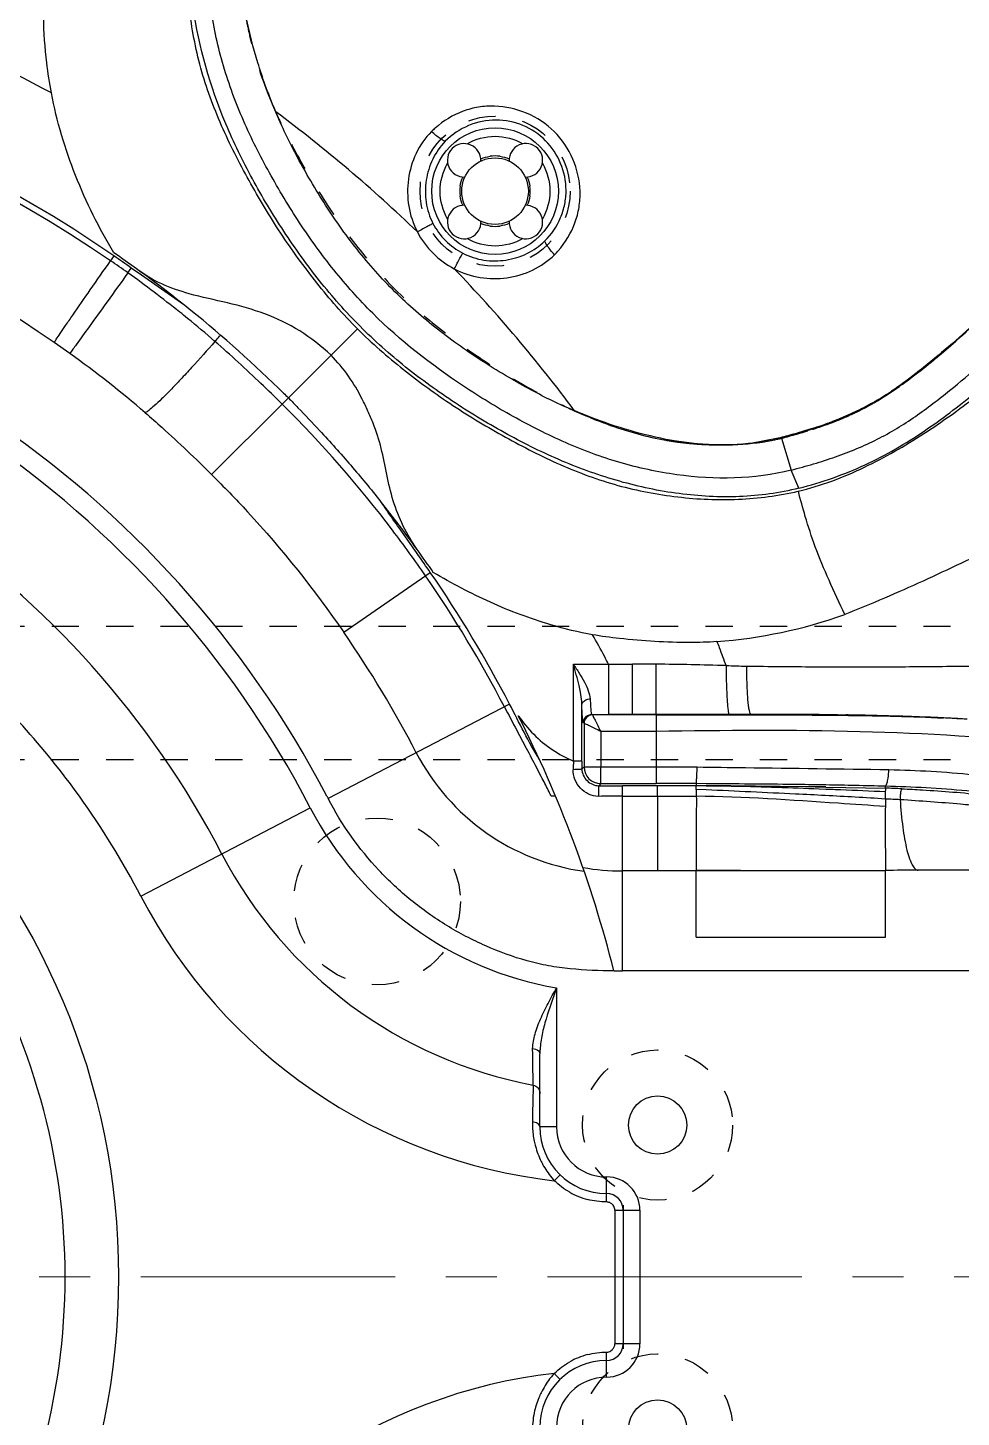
# Model space of a CAD drawing. Header units: millimetres. Extents: x 1540 to 3369, y -3458 to 1222.
# Drawn here: x 2321.8 to 2377.7, y -434.2 to -350.9 of the extents above; entities that cross this region are included whole.
import ezdxf

# ---------------------------------------------------------------- set-up
doc = ezdxf.new("R2010")
doc.units = ezdxf.units.MM
doc.header["$LTSCALE"] = 16.335
doc.linetypes.add('CENTER', pattern=[0.6, 0.375, -0.075, 0.075, -0.075])
doc.linetypes.add('HIDDEN', pattern=[0.2, 0.1, -0.1])
doc.layers.add('21', color=7, linetype='CONTINUOUS')
doc.layers.add('center', color=1, linetype='CENTER', lineweight=9)

msp = doc.modelspace()

# ---------------------------------------------------------------- linework, layer by layer
at = {"layer": '21', "color": 7, "linetype": 'Continuous'}
for p, q in [((2336.639, -355.909), (2336.517, -355.613)), ((2350.63, -358.847), (2350.63, -358.847)), ((2347.974, -359.818), (2347.974, -359.818)), ((2351.601, -361.506), (2351.601, -361.506)), ((2348.942, -362.473), (2348.942, -362.473)), ((2326.935, -364.543), (2326.736, -364.832)), ((2327.769, -365.559), (2327.977, -365.269)), ((2339.952, -370.496), (2341.535, -368.913)), ((2337.027, -373.422), (2339.952, -370.496)), ((2374.078, -372.319), (2374.206, -372.226)), ((2374.206, -372.226), (2374.329, -372.134)), ((2374.329, -372.134), (2374.443, -372.049)), ((2374.443, -372.049), (2374.613, -371.921)), ((2374.613, -371.921), (2374.931, -371.676)), ((2373.948, -372.413), (2374.078, -372.319)), ((2337.027, -373.422), (2332.793, -377.651)), ((2355.219, -374.099), (2354.559, -373.83)), ((2369.095, -374.816), (2369.238, -374.767)), ((2369.238, -374.767), (2369.446, -374.694)), ((2369.446, -374.694), (2369.581, -374.646)), ((2369.581, -374.646), (2369.712, -374.598)), ((2369.712, -374.598), (2369.84, -374.551)), ((2369.84, -374.551), (2369.965, -374.503)), ((2369.965, -374.503), (2370.089, -374.455)), ((2370.089, -374.455), (2370.209, -374.408)), ((2370.209, -374.408), (2370.325, -374.361)), ((2370.325, -374.361), (2370.437, -374.315)), ((2370.437, -374.315), (2370.543, -374.271)), ((2370.543, -374.271), (2370.688, -374.21)), ((2370.688, -374.21), (2370.824, -374.152)), ((2366.772, -375.469), (2365.131, -375.778)), ((2366.772, -375.469), (2366.903, -375.439)), ((2366.785, -375.466), (2367.255, -375.354)), ((2366.97, -375.469), (2367.542, -377.381)), ((2367.605, -375.264), (2367.792, -375.214)), ((2367.792, -375.214), (2367.972, -375.163)), ((2368.148, -375.113), (2368.318, -375.063)), ((2368.318, -375.063), (2368.482, -375.013)), ((2368.482, -375.013), (2368.642, -374.963)), ((2368.642, -374.963), (2368.798, -374.914)), ((2368.798, -374.914), (2368.948, -374.864)), ((2368.948, -374.864), (2369.095, -374.816)), ((2368.007, -378.468), (2367.543, -377.381)), ((2340.712, -387.095), (2345.905, -383.513)), ((2354.489, -394.825), (2354.489, -389.012)), ((2354.489, -389.012), (2356.594, -389.012)), ((2356.594, -389.012), (2356.594, -392.03)), ((2350.661, -391.412), (2339.782, -397.075)), ((2354.992, -394.825), (2354.992, -391.44)), ((2355.581, -392.03), (2356.594, -392.03)), ((2359.452, -392.054), (2355.629, -392.054)), ((2358.031, -392.03), (2356.594, -392.03)), ((2359.452, -392.03), (2358.031, -392.03)), ((2359.452, -392.03), (2359.452, -396.174)), ((2351.451, -393.654), (2351.089, -392.974)), ((2355.126, -392.557), (2355.079, -392.533)), ((2355.126, -392.557), (2355.126, -395.169)), ((2356.126, -393.053), (2356.126, -395.169)), ((2359.452, -393.053), (2356.126, -393.053)), ((2354.992, -394.825), (2354.489, -394.825)), ((2354.993, -395.302), (2355.126, -395.169)), ((2355.126, -395.169), (2361.905, -395.176)), ((2356.132, -396.174), (2356.004, -396.301)), ((2356.132, -396.174), (2359.452, -396.174)), ((2357.423, -407.405), (2357.423, -396.302)), ((2359.521, -396.302), (2357.423, -396.302)), ((2359.521, -396.931), (2359.521, -396.302)), ((2361.858, -396.302), (2359.521, -396.302)), ((2361.858, -396.175), (2361.858, -396.287)), ((2362.459, -396.18), (2361.858, -396.175)), ((2361.858, -396.287), (2362.457, -396.295)), ((2361.858, -396.52), (2361.858, -396.302)), ((2368.367, -396.358), (2362.457, -396.295)), ((2369.618, -396.374), (2368.367, -396.358)), ((2369.621, -396.256), (2369.447, -396.253)), ((2369.618, -396.395), (2373.192, -396.444)), ((2373.192, -396.444), (2373.194, -396.332)), ((2357.423, -396.931), (2359.521, -396.931)), ((2361.858, -396.52), (2361.858, -396.79)), ((2362.445, -396.549), (2361.858, -396.52)), ((2361.858, -396.79), (2361.858, -396.93)), ((2369.229, -396.483), (2369.614, -396.498)), ((2328.545, -402.925), (2338.711, -397.633)), ((2361.858, -401.412), (2357.423, -401.412)), ((2361.858, -405.371), (2361.858, -401.412)), ((2373.192, -405.371), (2373.192, -401.375)), ((2378.652, -401.37), (2375.152, -401.37)), ((2361.858, -405.371), (2373.192, -405.371)), ((2379.06, -407.405), (2357.423, -407.405)), ((2353.478, -408.422), (2353.478, -416.751)), ((2352.047, -412.399), (2352.043, -412.051)), ((2352.056, -413.146), (2352.047, -412.399)), ((2352.478, -416.751), (2352.478, -412.364)), ((2352.066, -413.899), (2352.056, -413.146)), ((2352.07, -414.244), (2352.066, -413.899)), ((2353.478, -416.751), (2352.478, -416.751)), ((2353.688, -419.617), (2353.339, -419.976)), ((2356.478, -421.251), (2356.478, -419.751)), ((2356.978, -421.751), (2356.978, -429.75)), ((2356.978, -421.751), (2358.478, -421.751)), ((2357.478, -421.445), (2357.478, -430.058)), ((2358.478, -421.751), (2358.478, -429.75)), ((2356.478, -431.75), (2356.478, -430.25)), ((2358.478, -429.75), (2356.978, -429.75)), ((2353.688, -431.884), (2353.339, -431.525))]:
    msp.add_line(p, q, dxfattribs=at)
at = {"layer": '21', "color": 8, "linetype": 'HIDDEN'}
for p, q in [((2377.117, -369.915), (2377.411, -369.656)), ((2377.411, -369.656), (2377.706, -369.393)), ((2377.706, -369.393), (2378.001, -369.125)), ((2376.533, -370.416), (2376.823, -370.17)), ((2376.823, -370.17), (2377.117, -369.915)), ((2374.2, -372.249), (2374.078, -372.319)), ((2374.243, -372.188), (2374.121, -372.277)), ((2374.42, -372.059), (2374.243, -372.188)), ((2374.587, -371.935), (2374.42, -372.059)), ((2374.74, -371.821), (2374.587, -371.935)), ((2374.881, -371.714), (2374.74, -371.821)), ((2374.951, -371.661), (2374.931, -371.676)), ((2372.751, -373.192), (2373.104, -372.992)), ((2372.754, -373.203), (2372.946, -373.089)), ((2372.873, -373.117), (2373.023, -373.033)), ((2372.938, -373.077), (2373.1, -372.985)), ((2373.006, -373.034), (2373.258, -372.894)), ((2373.094, -372.978), (2373.251, -372.888)), ((2373.179, -372.924), (2373.41, -372.796)), ((2373.261, -372.87), (2373.397, -372.793)), ((2373.34, -372.818), (2373.569, -372.69)), ((2373.539, -372.697), (2373.417, -372.767)), ((2373.73, -372.58), (2373.493, -372.715)), ((2373.678, -372.602), (2373.568, -372.665)), ((2373.888, -372.471), (2373.642, -372.614)), ((2373.747, -372.555), (2374.043, -372.361)), ((2354.19, -373.667), (2354.317, -373.724)), ((2372.113, -373.556), (2371.944, -373.646)), ((2372.081, -373.575), (2372.024, -373.605)), ((2372.246, -373.486), (2372.751, -373.192)), ((2372.347, -373.429), (2372.285, -373.464)), ((2372.382, -373.412), (2372.319, -373.446)), ((2372.418, -373.389), (2372.347, -373.429)), ((2372.509, -373.342), (2372.366, -373.418)), ((2372.517, -373.331), (2372.828, -373.159)), ((2372.538, -373.322), (2372.645, -373.264)), ((2372.751, -373.192), (2372.635, -373.262)), ((2355.219, -374.099), (2354.995, -374.009)), ((2355.11, -374.072), (2355.447, -374.213)), ((2355.447, -374.213), (2355.574, -374.266)), ((2368.884, -374.878), (2369.552, -374.664)), ((2369.277, -374.751), (2369.048, -374.822)), ((2369.21, -374.774), (2369.208, -374.774)), ((2369.224, -374.769), (2369.291, -374.747)), ((2369.285, -374.741), (2369.238, -374.767)), ((2369.341, -374.731), (2369.277, -374.751)), ((2369.291, -374.747), (2369.341, -374.731)), ((2369.575, -374.647), (2369.446, -374.694)), ((2369.552, -374.664), (2369.969, -374.523)), ((2369.7, -374.594), (2369.565, -374.643)), ((2369.874, -374.539), (2369.712, -374.598)), ((2370.377, -374.372), (2369.831, -374.546)), ((2370.085, -374.46), (2369.896, -374.522)), ((2370.189, -374.42), (2370.021, -374.475)), ((2370.295, -374.379), (2370.142, -374.429)), ((2370.401, -374.337), (2370.2, -374.406)), ((2370.51, -374.293), (2370.314, -374.361)), ((2370.377, -374.372), (2370.813, -374.193)), ((2370.621, -374.248), (2370.424, -374.318)), ((2370.736, -374.2), (2370.527, -374.276)), ((2370.855, -374.15), (2370.688, -374.21)), ((2371.301, -373.954), (2370.813, -374.193)), ((2370.831, -374.149), (2370.827, -374.151)), ((2367.69, -375.224), (2367.578, -375.256)), ((2368.603, -374.956), (2367.906, -375.162)), ((2368.114, -375.118), (2368.318, -375.063)), ((2368.482, -375.013), (2368.337, -375.05)), ((2369.048, -374.822), (2368.603, -374.956)), ((2368.798, -374.914), (2368.671, -374.946)), ((2368.798, -374.914), (2368.884, -374.878)), ((2368.873, -374.889), (2368.832, -374.893)), ((2369.022, -374.84), (2368.987, -374.842)), ((2362.53, -375.854), (2363.028, -375.869)), ((2363.028, -375.869), (2364.036, -375.86)), ((2364.594, -375.829), (2364.036, -375.86)), ((2365.131, -375.778), (2364.923, -375.801)), ((2365.225, -375.773), (2365.471, -375.744)), ((2084.711, -386.737), (2410.711, -386.737)), ((2355.581, -392.03), (2355.629, -392.054)), ((2084.711, -394.737), (2410.711, -394.737))]:
    msp.add_line(p, q, dxfattribs=at)
for points in [[(2336.208, -354.912), (2336.303, -355.145), (2336.464, -355.531), (2336.625, -355.901), (2336.779, -356.244), (2336.938, -356.589)], [(2336.938, -356.589), (2336.906, -356.52), (2336.83, -356.35), (2336.714, -356.084), (2336.566, -355.732)], [(2374.2, -372.249), (2374.358, -372.134), (2374.509, -372.022), (2374.653, -371.914), (2374.806, -371.799), (2374.965, -371.678), (2375.128, -371.553), (2375.293, -371.425), (2375.458, -371.295), (2375.622, -371.164), (2375.784, -371.035), (2375.942, -370.907), (2376.096, -370.78), (2376.245, -370.657), (2376.533, -370.416)], [(2354.217, -373.679), (2354.538, -373.823), (2354.803, -373.94), (2355.11, -374.072)], [(2354.714, -373.894), (2354.487, -373.798), (2354.325, -373.727)], [(2371.271, -373.987), (2371.751, -373.751), (2372.319, -373.446)], [(2372.036, -373.596), (2371.956, -373.637), (2371.873, -373.679)], [(2372.255, -373.481), (2372.187, -373.517), (2372.113, -373.556)], [(2372.445, -373.377), (2372.197, -373.512), (2372.14, -373.543)], [(2372.623, -373.277), (2372.572, -373.306), (2372.449, -373.372)], [(2371.121, -374.035), (2370.978, -374.097), (2370.855, -374.15)], [(2364.036, -375.86), (2363.662, -375.869), (2363.293, -375.871), (2362.932, -375.864), (2362.581, -375.851), (2362.237, -375.831), (2361.902, -375.805), (2361.577, -375.773), (2361.264, -375.737), (2360.964, -375.697), (2360.677, -375.654), (2360.406, -375.608), (2360.161, -375.564), (2360.028, -375.538)], [(2367.578, -375.256), (2367.344, -375.322), (2367.234, -375.352), (2367.124, -375.381), (2367.013, -375.41), (2366.898, -375.438)], [(2367.792, -375.214), (2367.704, -375.234), (2367.608, -375.26)], [(2368.482, -375.013), (2368.509, -374.997), (2368.642, -374.963)], [(2364.036, -375.86), (2364.341, -375.846), (2364.647, -375.826)], [(2364.594, -375.829), (2364.944, -375.801), (2365.225, -375.773)], [(2352.478, -414.735), (2352.478, -414.746), (2352.477, -414.754), (2352.475, -414.768)]]:
    msp.add_lwpolyline(points, dxfattribs=at)
at = {"layer": '21', "color": 7, "linetype": 'Continuous'}
for points in [[(2367.112, -375.389), (2367.213, -375.364), (2367.314, -375.339), (2367.412, -375.314), (2367.509, -375.289)], [(2367.255, -375.354), (2367.703, -375.235), (2368.148, -375.113)]]:
    msp.add_lwpolyline(points, dxfattribs=at)
at = {"layer": '21', "color": 8, "linetype": 'HIDDEN'}
for centre, radius in [((2349.788, -360.661), 4.5), ((2342.711, -403.237), 5), ((2359.535, -416.641), 4.5), ((2359.535, -434.86), 4.5)]:
    msp.add_circle(centre, radius, dxfattribs=at)
at = {"layer": '21', "color": 7, "linetype": 'Continuous'}
for centre, radius in [((2349.786, -360.662), 3.797), ((2349.786, -360.662), 1.998), ((2284.711, -425.737), 42.5), ((2359.535, -416.641), 1.75), ((2359.535, -434.86), 1.75)]:
    msp.add_circle(centre, radius, dxfattribs=at)
for centre, radius, start, end in [((2284.698, -425.75), 74.366, 55.39145, 124.6427), ((2284.698, -425.75), 74.003, 55.39135, 124.60828), ((2284.456, -426.065), 87.436, 46.06031, 53.35771), ((2349.989, -361.156), 5.712, 131.49698, 134.61443), ((2284.698, -425.75), 68.058, 54.43114, 85.14552), ((2347.932, -358.813), 1.001, 357.94349, 272.14449), ((2351.636, -358.813), 1.006, 268.06202, 181.95569), ((2349.786, -360.719), 2.167, 82.31789, 97.68211), ((2349.843, -360.662), 2.167, 172.31789, 187.68211), ((2349.73, -360.662), 2.167, 352.31789, 7.68211), ((2347.937, -362.512), 1.006, 87.79121, 2.18477), ((2351.636, -362.512), 1.006, 177.90984, 91.9958), ((2349.799, -360.649), 4.209, 207.51869, 242.52525), ((2349.786, -360.606), 2.167, 262.31789, 277.68211), ((2284.698, -425.75), 62.102, 27.64927, 84.65842), ((2284.654, -425.81), 74.589, 51.39663, 55.47284), ((2227.907, -507.83), 174.177, 54.93321, 55.3508), ((2349.134, -360.373), 5.886, 315.86327, 318.94297), ((2284.698, -425.751), 60.894, 27.5, 84.5674), ((2287.815, -421.306), 68.587, 54.37078, 55.42598), ((2284.543, -425.981), 74.293, 51.41049, 54.41979), ((2285.275, -425.252), 86.281, 36.58311, 43.99473), ((2287.176, -422.674), 70.066, 50.91734, 51.4067), ((2284.698, -425.75), 74.515, 45.63842, 51.39597), ((2291.369, -417.552), 63.447, 49.00462, 50.94117), ((2279.264, -431.385), 81.827, 46.34418, 48.9608), ((2286.459, -423.253), 65.002, 49.34291, 54.41394), ((2284.698, -425.751), 54.914, 27.5, 84.41594), ((2272.932, -438.106), 91.061, 45.2624, 46.38123), ((2364.157, -358.354), 17.115, 299.52561, 303.36503), ((2362.312, -354.887), 21.045, 289.50677, 295.82287), ((2363.063, -356.421), 19.337, 295.79791, 299.52332), ((2362.107, -354.35), 21.619, 289.2101, 289.54331), ((2284.682, -425.762), 74.534, 35.82277, 38.60813), ((2290.198, -421.827), 67.759, 34.42957, 35.85468), ((2284.698, -425.75), 74.015, 27.5, 34.60844), ((2284.698, -425.75), 74.366, 27.50013, 34.60851), ((2360.918, -358.321), 29.417, 274.21646, 289.5361), ((2284.698, -425.75), 68.058, 27.5, 34.60939), ((2358.118, -530.728), 141.718, 89.46374, 90.03285), ((2356.13, -661.193), 272.198, 88.41816, 89.30238), ((2520.23, -302.884), 191.638, 207.56793, 208.0412), ((2284.698, -425.75), 74.515, 14.25533, 26.84393), ((2369.988, -528.344), 136.272, 87.07247, 87.57788), ((2371.028, -508.313), 116.214, 87.11019, 87.49), ((2372.174, -484.167), 92.038, 86.5315, 87.19898), ((2371.596, -497.054), 104.941, 86.64985, 87.11004), ((2370.499, -518.261), 126.176, 86.71501, 87.07008), ((2371.694, -497.53), 105.411, 86.5193, 86.71788), ((2356.986, -388.119), 13.439, 207.5, 262.06749), ((2357.42, -387.916), 7.504, 235.96358, 247.0135), ((2538.571, -394.826), 183.579, 179.99947, 180.14852), ((2356.133, -395.167), 1.007, 180.0837, 269.9163), ((2361.859, -509.344), 113.042, 89.69699, 90.00049), ((2364.391, -724.247), 328.033, 88.46232, 89.08658), ((2284.698, -425.751), 49.433, 27.5, 35.66132), ((2357.418, -536.294), 139.363, 89.99792, 90.58983), ((2355.826, -668.005), 271.463, 86.33208, 87.09376), ((2403.223, -397.347), 30.031, 179.52306, 180.37395), ((2368.395, -507.442), 110.448, 87.05034, 87.51054), ((2368.608, -515.722), 119.366, 87.32076, 87.79878), ((2356.986, -388.119), 20.603, 207.5, 260.19647), ((2356.986, -388.119), 26.583, 207.5, 259.34221), ((2357.423, -387.892), 13.52, 259.90541, 270), ((2376.67, -1278.293), 876.925, 90.099173, 90.227194), ((2356.986, -388.119), 32.064, 207.5, 263.46897), ((2284.711, -425.737), 39.3, 328.33436, 31.66564), ((2357.423, -387.892), 19.513, 268.5625, 270), ((2356.786, -412.368), 4.308, 176.57432, 179.94416), ((2582.996, -420.576), 231.007, 178.54183, 178.70293), ((2461.66, -417.69), 109.637, 178.77578, 179.35513), ((2356.955, -416.582), 4.927, 178.53233, 182.20938), ((2356.983, -416.58), 4.955, 182.22236, 192.00085), ((2356.478, -416.751), 4, 180, 270), ((2356.478, -416.751), 3, 180, 270), ((2356.478, -421.751), 2, 0, 90), ((2357.232, -416.449), 5.253, 221.08823, 222.17624), ((2356.484, -416.736), 4.513, 240.53929, 255.2368), ((2356.478, -421.751), 1, 0, 90), ((2356.484, -434.766), 4.513, 104.76059, 119.45811), ((2356.478, -429.75), 2, 270, 360), ((2356.478, -429.75), 1, 270, 360), ((2356.478, -434.75), 4, 90, 180), ((2356.986, -463.382), 32.064, 96.53113, 152.5), ((2357.253, -435.071), 5.281, 137.82504, 138.9061), ((2356.478, -434.75), 3, 90, 180), ((2357.001, -434.92), 4.973, 168.06782, 181.45296)]:
    msp.add_arc(centre, radius, start, end, dxfattribs=at)
at = {"layer": '21', "color": 8, "linetype": 'HIDDEN'}
for centre, radius, start, end in [((2364.056, -358.578), 17.021, 292.99361, 297.50124), ((2364.446, -359.354), 16.152, 297.54607, 298.35252), ((2364.296, -359.082), 16.463, 298.36088, 300.09293), ((2362.758, -355.362), 20.488, 290.40831, 291.20353), ((2363.394, -356.997), 18.734, 291.19817, 292.43007), ((2363.777, -357.933), 17.723, 292.43999, 293.00856), ((2363.22, -357.345), 18.52, 260.0541, 261.32919), ((2364.492, -365.719), 10.06, 283.29703, 284.26034), ((2359.323, -345.337), 31.087, 284.24057, 287.76266), ((2363.235, -357.243), 18.623, 261.33099, 263.04587), ((2363.297, -356.706), 19.163, 263.05516, 265.86483), ((2363.338, -356.184), 19.687, 265.85515, 267.04752), ((2363.343, -356.107), 19.764, 267.04671, 267.64385)]:
    msp.add_arc(centre, radius, start, end, dxfattribs=at)
at = {"layer": '21', "color": 7, "linetype": 'Continuous'}
for points, knots in [([(2341.535, -368.913), (2341.102, -368.479), (2340.262, -367.583), (2338.702, -365.688), (2337.248, -363.707), (2335.951, -361.624), (2334.724, -359.499), (2333.325, -356.769), (2332.049, -353.311), (2331.484, -350.295), (2331.289, -347.863), (2331.299, -345.441), (2331.532, -343.632), (2331.807, -342.46)], [0, 0, 0, 0, 0.062778, 0.12556, 0.251086, 0.313858, 0.376625, 0.50209, 0.627384, 0.752368, 0.814697, 0.876822, 1, 1, 1, 1]), ([(2368.007, -378.468), (2366.847, -378.764), (2364.441, -379.08), (2360.811, -378.885), (2357.235, -378.134), (2353.787, -376.9), (2350.5, -375.284), (2347.363, -373.392), (2344.386, -371.253), (2341.645, -368.815), (2339.214, -366.068), (2337.08, -363.087), (2335.192, -359.948), (2333.054, -355.568), (2331.335, -349.722), (2331.388, -344.757), (2331.981, -342.437)], [0, 0, 0, 0, 0.061619, 0.123863, 0.186425, 0.249142, 0.311928, 0.374746, 0.43758, 0.500415, 0.563248, 0.626084, 0.688902, 0.751688, 0.876692, 1, 1, 1, 1]), ([(2367.543, -377.381), (2365.326, -377.944), (2361.768, -377.987), (2357.831, -377.128), (2355.621, -376.402), (2353.463, -375.527), (2350.861, -374.211), (2346.882, -371.79), (2343.18, -368.902), (2340.074, -365.417), (2338.025, -362.579), (2336.227, -359.579), (2334.642, -356.463), (2333.431, -353.182), (2332.672, -349.776), (2332.447, -346.308), (2332.772, -344.011), (2333.065, -342.907)], [0, 0, 0, 0, 0.123273, 0.185836, 0.217188, 0.248552, 0.31134, 0.374131, 0.499636, 0.562473, 0.625288, 0.688102, 0.750881, 0.813563, 0.876152, 0.9384, 1, 1, 1, 1]), ([(2367.958, -378.648), (2369.333, -378.328), (2371.948, -377.326), (2375.457, -375.293), (2378.554, -373.082), (2381.27, -370.829), (2383.64, -368.54), (2385.769, -366.227), (2387.751, -363.902), (2389.683, -361.6), (2391.57, -359.302), (2393.401, -356.991), (2395.182, -354.671), (2396.918, -352.345), (2398.592, -349.994), (2400.23, -347.632), (2401.816, -345.239), (2402.807, -343.604), (2403.291, -342.779)], [0, 0, 0, 0, 0.08256, 0.162209, 0.236728, 0.304851, 0.368374, 0.42925, 0.488573, 0.547019, 0.60497, 0.662456, 0.719443, 0.775975, 0.832181, 0.888213, 0.944052, 1, 1, 1, 1]), ([(2368.007, -378.468), (2369.369, -378.121), (2371.359, -377.424), (2373.811, -376.144), (2376.028, -374.744), (2378.496, -372.868), (2381.107, -370.526), (2383.412, -368.196), (2385.524, -365.89), (2387.536, -363.609), (2389.502, -361.355), (2391.413, -359.095), (2393.876, -356.076), (2396.28, -353.045), (2398.538, -349.934), (2400.169, -347.578), (2401.714, -345.164), (2402.649, -343.497), (2403.113, -342.66)], [0, 0, 0, 0, 0.082587, 0.12291, 0.162242, 0.236498, 0.304644, 0.368076, 0.428912, 0.488256, 0.546699, 0.604596, 0.662071, 0.775524, 0.831722, 0.887799, 0.9438, 1, 1, 1, 1]), ([(2323.186, -354.778), (2320.221, -353.177), (2314.121, -350.346), (2304.537, -347.293), (2294.695, -345.435), (2284.711, -344.794), (2274.727, -345.407), (2264.882, -347.265), (2255.296, -350.358), (2249.182, -353.197), (2246.207, -354.796)], [0, 0, 0, 0, 0.126064, 0.250796, 0.37536, 0.499815, 0.624118, 0.748568, 0.873622, 1, 1, 1, 1]), ([(2323.186, -354.778), (2323.073, -354.179), (2322.705, -351.767), (2322.652, -349.309), (2322.778, -347.484)], [0, 0, 0, 0, 0.249624, 1, 1, 1, 1]), ([(2336.517, -355.613), (2336.161, -354.744), (2335.522, -352.979), (2335.048, -351.16), (2334.873, -350.241)], [0, 0, 0, 0, 0.500622, 1, 1, 1, 1]), ([(2326.931, -364.36), (2326.49, -363.62), (2325.658, -362.109), (2324.601, -359.747), (2323.759, -357.301), (2323.34, -355.625), (2323.186, -354.778)], [0, 0, 0, 0, 0.250004, 0.500002, 0.750007, 1, 1, 1, 1]), ([(2353.572, -364.238), (2354.001, -363.746), (2354.519, -362.889), (2354.856, -361.631), (2354.938, -360.327), (2354.557, -358.69), (2353.435, -356.997), (2351.736, -355.884), (2350.1, -355.512), (2348.798, -355.593), (2347.544, -355.928), (2346.691, -356.447), (2346.204, -356.878)], [0, 0, 0, 0, 0.124889, 0.186333, 0.248068, 0.373462, 0.500492, 0.627464, 0.752753, 0.814356, 0.875575, 1, 1, 1, 1]), ([(2354.559, -373.83), (2354.112, -373.643), (2353.239, -373.255), (2351.921, -372.572), (2350.555, -371.801), (2348.641, -370.631), (2346.312, -368.99), (2343.73, -366.743), (2341.452, -364.174), (2339.806, -361.829), (2338.643, -359.906), (2337.883, -358.543), (2337.211, -357.227), (2336.826, -356.355), (2336.639, -355.909)], [0, 0, 0, 0, 0.055911, 0.110145, 0.171201, 0.236872, 0.368919, 0.499559, 0.630804, 0.764076, 0.829566, 0.890101, 0.944138, 1, 1, 1, 1]), ([(2352.773, -363.649), (2353.176, -363.256), (2353.663, -362.53), (2353.991, -361.451), (2354.105, -360.34), (2353.82, -358.958), (2352.892, -357.561), (2351.5, -356.625), (2349.839, -356.287), (2348.159, -356.629), (2347.193, -357.271), (2346.799, -357.675)], [0, 0, 0, 0, 0.126945, 0.190466, 0.253468, 0.377294, 0.500222, 0.622745, 0.746245, 0.872678, 1, 1, 1, 1]), ([(2345.977, -357.09), (2345.601, -357.475), (2344.971, -358.371), (2344.519, -359.938), (2344.527, -361.575), (2344.877, -362.621), (2345.128, -363.105)], [0, 0, 0, 0, 0.2501, 0.497677, 0.746585, 1, 1, 1, 1]), ([(2346.799, -357.675), (2346.788, -357.678), (2346.753, -357.663), (2346.692, -357.635), (2346.604, -357.581), (2346.448, -357.481), (2346.231, -357.322), (2346.062, -357.173), (2345.977, -357.09)], [0, 0, 0, 0, 0.03329, 0.1022, 0.205353, 0.335825, 0.649528, 1, 1, 1, 1]), ([(2346.799, -357.675), (2346.494, -357.987), (2345.984, -358.722), (2345.599, -360), (2345.585, -361.342), (2345.862, -362.201), (2346.066, -362.594)], [0, 0, 0, 0, 0.248032, 0.497816, 0.748437, 1, 1, 1, 1]), ([(2346.066, -362.594), (2346.06, -362.601), (2346.029, -362.617), (2345.97, -362.655), (2345.876, -362.706), (2345.705, -362.801), (2345.452, -362.936), (2345.24, -363.047), (2345.128, -363.105)], [0, 0, 0, 0, 0.028533, 0.094697, 0.197312, 0.328473, 0.644736, 1, 1, 1, 1]), ([(2345.128, -363.105), (2345.371, -363.575), (2346.011, -364.44), (2346.877, -365.079), (2347.346, -365.322)], [0, 0, 0, 0, 0.499952, 1, 1, 1, 1]), ([(2347.857, -364.383), (2348.25, -364.587), (2349.109, -364.865), (2350.45, -364.851), (2351.727, -364.465), (2352.461, -363.954), (2352.773, -363.649)], [0, 0, 0, 0, 0.251793, 0.502188, 0.751794, 1, 1, 1, 1]), ([(2353.358, -364.471), (2353.275, -364.387), (2353.126, -364.218), (2352.967, -364), (2352.867, -363.845), (2352.813, -363.756), (2352.785, -363.695), (2352.771, -363.66), (2352.773, -363.649)], [0, 0, 0, 0, 0.35046, 0.664165, 0.794909, 0.8978, 0.966712, 1, 1, 1, 1]), ([(2347.346, -365.322), (2347.405, -365.209), (2347.516, -364.997), (2347.651, -364.744), (2347.746, -364.573), (2347.797, -364.479), (2347.834, -364.421), (2347.85, -364.39), (2347.857, -364.383)], [0, 0, 0, 0, 0.356737, 0.672788, 0.80354, 0.90572, 0.971556, 1, 1, 1, 1]), ([(2347.346, -365.322), (2347.83, -365.573), (2348.876, -365.921), (2350.512, -365.927), (2352.079, -365.475), (2352.975, -364.847), (2353.358, -364.471)], [0, 0, 0, 0, 0.253042, 0.502322, 0.750267, 1, 1, 1, 1]), ([(2323.353, -369.735), (2323.392, -369.67), (2323.511, -369.491), (2323.74, -369.15), (2324.069, -368.669), (2324.67, -367.795), (2325.568, -366.502), (2326.328, -365.414), (2326.736, -364.832)], [0, 0, 0, 0, 0.038209, 0.108017, 0.206943, 0.331783, 0.642184, 1, 1, 1, 1]), ([(2327.769, -365.559), (2327.356, -366.136), (2326.583, -367.213), (2325.551, -368.651), (2324.802, -369.683), (2324.417, -370.219), (2324.286, -370.391)], [0, 0, 0, 0, 0.357329, 0.667989, 0.891174, 1, 1, 1, 1]), ([(2331.191, -367.52), (2330.655, -367.146), (2329.577, -366.405), (2328.512, -365.644), (2327.977, -365.269)], [0, 0, 0, 0, 0.500001, 1, 1, 1, 1]), ([(2331.448, -366.809), (2330.889, -366.653), (2329.784, -366.279), (2328.77, -365.687), (2328.31, -365.332)], [0, 0, 0, 0, 0.499817, 1, 1, 1, 1]), ([(2381.741, -365.357), (2381.28, -365.855), (2380.326, -366.856), (2378.822, -368.341), (2377.207, -369.82), (2376.063, -370.765), (2375.474, -371.236)], [0, 0, 0, 0, 0.236703, 0.482432, 0.736966, 1, 1, 1, 1]), ([(2367.542, -377.381), (2367.994, -377.266), (2368.888, -377.019), (2370.206, -376.598), (2371.486, -376.113), (2372.713, -375.546), (2373.888, -374.901), (2374.995, -374.175), (2376.039, -373.406), (2377.349, -372.383), (2378.875, -371.084), (2381.11, -368.986), (2382.662, -367.347), (2383.664, -366.254)], [0, 0, 0, 0, 0.070079, 0.139751, 0.208273, 0.276082, 0.343187, 0.409916, 0.475185, 0.538494, 0.660197, 0.776786, 1, 1, 1, 1]), ([(2339.952, -370.496), (2339.372, -369.956), (2338.133, -368.974), (2336.005, -367.95), (2333.741, -367.336), (2332.208, -367.022), (2331.448, -366.809)], [0, 0, 0, 0, 0.252899, 0.500781, 0.748134, 1, 1, 1, 1]), ([(2341.535, -368.913), (2342.402, -369.779), (2343.793, -370.988), (2345.747, -372.468), (2347.759, -373.87), (2350.395, -375.436), (2353.666, -377.117), (2357.12, -378.395), (2360.133, -378.958), (2362.561, -379.158), (2364.382, -379.155), (2366.186, -378.993), (2367.374, -378.785), (2367.958, -378.648)], [0, 0, 0, 0, 0.125506, 0.188284, 0.251057, 0.376569, 0.502036, 0.627337, 0.752298, 0.814632, 0.876731, 0.938576, 1, 1, 1, 1]), ([(2332.99, -369.666), (2332.531, -370.197), (2331.849, -370.966), (2330.953, -371.934), (2330.355, -372.561), (2329.831, -373.084), (2329.4, -373.493), (2329.074, -373.768), (2328.888, -373.908), (2328.81, -373.941)], [0, 0, 0, 0, 0.351515, 0.514329, 0.660729, 0.785417, 0.885265, 0.957636, 1, 1, 1, 1]), ([(2332.99, -369.666), (2333.018, -369.633), (2333.129, -369.506), (2333.241, -369.381), (2333.326, -369.29)], [0, 0, 0, 0, 0.259829, 1, 1, 1, 1]), ([(2345.117, -382.139), (2344.807, -381.691), (2344.244, -380.755), (2343.65, -379.231), (2343.283, -377.653), (2342.997, -376.075), (2342.582, -374.81), (2342.168, -373.837), (2341.712, -372.874), (2341.029, -371.713), (2340.329, -370.887), (2339.952, -370.496)], [0, 0, 0, 0, 0.126637, 0.253102, 0.378958, 0.503093, 0.626005, 0.68758, 0.74932, 0.87369, 1, 1, 1, 1]), ([(2375.474, -371.236), (2375.321, -371.359), (2374.702, -371.85), (2374.066, -372.321), (2373.57, -372.649)], [0, 0, 0, 0, 0.247516, 1, 1, 1, 1]), ([(2328.81, -373.941), (2329.152, -374.236), (2330.513, -375.436), (2331.829, -376.687), (2332.793, -377.651)], [0, 0, 0, 0, 0.248553, 1, 1, 1, 1]), ([(2345.616, -383.712), (2344.978, -382.789), (2342.355, -379.167), (2339.405, -375.78), (2337.027, -373.422)], [0, 0, 0, 0, 0.250955, 1, 1, 1, 1]), ([(2337.971, -373.651), (2338.409, -374.096), (2339.484, -375.226), (2341.15, -377.083), (2342.341, -378.527), (2342.927, -379.255)], [0, 0, 0, 0, 0.250306, 0.625075, 1, 1, 1, 1]), ([(2360.028, -375.538), (2359.207, -375.377), (2357.581, -374.96), (2355.998, -374.408), (2355.219, -374.099)], [0, 0, 0, 0, 0.499436, 1, 1, 1, 1]), ([(2355.574, -374.266), (2355.952, -374.42), (2357.397, -374.975), (2358.898, -375.389), (2360.021, -375.586)], [0, 0, 0, 0, 0.263494, 1, 1, 1, 1]), ([(2369.22, -374.766), (2369.023, -374.834), (2368.224, -375.1), (2367.411, -375.32), (2366.796, -375.463)], [0, 0, 0, 0, 0.248634, 1, 1, 1, 1]), ([(2365.131, -375.778), (2364.709, -375.83), (2363.004, -375.958), (2361.285, -375.786), (2360.028, -375.538)], [0, 0, 0, 0, 0.24916, 1, 1, 1, 1]), ([(2324.861, -396.932), (2322.756, -394.006), (2317.9, -388.589), (2309.027, -382.266), (2298.995, -378.015), (2291.841, -376.705), (2288.248, -376.424)], [0, 0, 0, 0, 0.250005, 0.499996, 0.749983, 1, 1, 1, 1]), ([(2332.793, -377.651), (2333.524, -378.377), (2336.379, -381.336), (2338.964, -384.557), (2340.712, -387.095)], [0, 0, 0, 0, 0.250427, 1, 1, 1, 1]), ([(2370.755, -386.043), (2370.443, -385.357), (2369.81, -384.02), (2368.995, -382.066), (2368.415, -380.27), (2368.104, -379.152), (2367.975, -378.645)], [0, 0, 0, 0, 0.285463, 0.56048, 0.801698, 1, 1, 1, 1]), ([(2345.905, -383.513), (2345.412, -382.8), (2344.424, -381.377), (2343.412, -379.971), (2342.926, -379.254)], [0, 0, 0, 0, 0.499998, 1, 1, 1, 1]), ([(2379.904, -381.914), (2379.177, -382.274), (2377.699, -382.988), (2375.447, -384.046), (2373.129, -385.075), (2371.552, -385.724), (2370.755, -386.043)], [0, 0, 0, 0, 0.24232, 0.490503, 0.743444, 1, 1, 1, 1]), ([(2355.64, -387.25), (2354.794, -387.1), (2352.703, -386.594), (2349.478, -385.379), (2347.196, -384.172), (2346.087, -383.517)], [0, 0, 0, 0, 0.250042, 0.62501, 1, 1, 1, 1]), ([(2363.082, -387.665), (2362.546, -387.701), (2361.308, -387.735), (2359.359, -387.677), (2357.414, -387.506), (2356.171, -387.346), (2355.64, -387.25)], [0, 0, 0, 0, 0.215555, 0.497162, 0.78301, 1, 1, 1, 1]), ([(2356.594, -389.012), (2356.518, -388.864), (2356.207, -388.273), (2355.879, -387.691), (2355.64, -387.25)], [0, 0, 0, 0, 0.248826, 1, 1, 1, 1]), ([(2363.082, -387.665), (2363.138, -387.782), (2363.338, -388.256), (2363.483, -388.751), (2363.644, -389.1)], [0, 0, 0, 0, 0.252286, 1, 1, 1, 1]), ([(2354.914, -390.703), (2354.888, -390.563), (2354.766, -389.994), (2354.599, -389.437), (2354.489, -389.012)], [0, 0, 0, 0, 0.24469, 1, 1, 1, 1]), ([(2354.489, -389.012), (2354.605, -389.193), (2354.827, -389.551), (2355.148, -390.069), (2355.388, -390.578), (2355.481, -390.927), (2355.495, -391.093)], [0, 0, 0, 0, 0.276518, 0.542225, 0.784341, 1, 1, 1, 1]), ([(2358.031, -392.03), (2358.034, -392.005), (2358.03, -391.916), (2358.035, -391.73), (2358.034, -391.441), (2358.036, -390.896), (2358.036, -390.076), (2358.037, -389.383), (2358.037, -389.01)], [0, 0, 0, 0, 0.024573, 0.088169, 0.185631, 0.311758, 0.629469, 1, 1, 1, 1]), ([(2359.452, -392.03), (2359.45, -392.005), (2359.452, -391.917), (2359.449, -391.73), (2359.449, -391.442), (2359.446, -390.898), (2359.445, -390.08), (2359.444, -389.388), (2359.444, -389.016)], [0, 0, 0, 0, 0.024469, 0.088114, 0.185547, 0.311609, 0.6293, 1, 1, 1, 1]), ([(2363.644, -389.1), (2363.644, -389.283), (2363.647, -389.643), (2363.659, -390.166), (2363.676, -390.654), (2363.698, -391.088), (2363.723, -391.455), (2363.748, -391.711), (2363.771, -391.869), (2363.787, -391.951), (2363.801, -392), (2363.815, -392.029), (2363.823, -392.031)], [0, 0, 0, 0, 0.186613, 0.366176, 0.53337, 0.682872, 0.809372, 0.907592, 0.944482, 0.972407, 0.990868, 1, 1, 1, 1]), ([(2364.881, -389.135), (2366.226, -389.143), (2368.905, -389.178), (2372.902, -389.186), (2376.84, -389.137), (2380.695, -389.128), (2384.44, -389.284), (2388.05, -389.744), (2391.487, -390.635), (2393.635, -391.567), (2394.656, -392.11)], [0, 0, 0, 0, 0.133563, 0.266024, 0.396747, 0.524605, 0.648685, 0.768657, 0.885233, 1, 1, 1, 1]), ([(2365.133, -392.033), (2365.123, -392.031), (2365.103, -392.009), (2365.069, -391.933), (2365.03, -391.77), (2364.988, -391.504), (2364.951, -391.144), (2364.922, -390.705), (2364.891, -390.026), (2364.882, -389.496), (2364.881, -389.135)], [0, 0, 0, 0, 0.010168, 0.027565, 0.087072, 0.179543, 0.303708, 0.456707, 0.630235, 1, 1, 1, 1]), ([(2354.992, -391.44), (2354.991, -391.379), (2354.981, -391.132), (2354.947, -390.886), (2354.914, -390.703)], [0, 0, 0, 0, 0.245954, 1, 1, 1, 1]), ([(2354.992, -391.44), (2354.994, -391.396), (2355.047, -391.273), (2355.23, -391.141), (2355.403, -391.095), (2355.495, -391.093)], [0, 0, 0, 0, 0.205222, 0.579662, 1, 1, 1, 1]), ([(2355.495, -391.093), (2355.501, -391.259), (2355.515, -391.532), (2355.535, -391.805), (2355.549, -391.911)], [0, 0, 0, 0, 0.608214, 1, 1, 1, 1]), ([(2355.079, -392.533), (2355.071, -392.528), (2355.064, -392.497), (2355.052, -392.442), (2355.041, -392.35), (2355.03, -392.228), (2355.02, -392.074), (2355.005, -391.808), (2354.997, -391.593), (2354.992, -391.44)], [0, 0, 0, 0, 0.024834, 0.078259, 0.161031, 0.272903, 0.413445, 0.582115, 1, 1, 1, 1]), ([(2355.079, -392.533), (2355.079, -392.448), (2355.13, -392.272), (2355.259, -392.146), (2355.334, -392.1)], [0, 0, 0, 0, 0.49315, 1, 1, 1, 1]), ([(2355.629, -392.054), (2355.501, -392.054), (2355.242, -392.17), (2355.126, -392.429), (2355.126, -392.557)], [0, 0, 0, 0, 0.499959, 1, 1, 1, 1]), ([(2355.549, -391.911), (2355.553, -391.939), (2355.562, -391.975), (2355.57, -392.025), (2355.581, -392.03)], [0, 0, 0, 0, 0.699096, 1, 1, 1, 1]), ([(2355.629, -392.054), (2355.647, -392.083), (2355.692, -392.194), (2355.801, -392.404), (2355.948, -392.708), (2356.063, -392.933), (2356.126, -393.053)], [0, 0, 0, 0, 0.093013, 0.319893, 0.636816, 1, 1, 1, 1]), ([(2359.452, -392.036), (2359.477, -392.037), (2359.559, -392.038), (2359.482, -392.047), (2359.401, -392.045), (2359.443, -392.053), (2359.452, -392.054)], [0, 0, 0, 0, 0.375159, 0.5771, 0.874825, 1, 1, 1, 1]), ([(2363.823, -392.031), (2362.731, -392.031), (2361.274, -392.03), (2359.817, -392.03), (2359.452, -392.03)], [0, 0, 0, 0, 0.749332, 1, 1, 1, 1]), ([(2359.452, -392.054), (2359.816, -392.054), (2361.275, -392.053), (2362.735, -392.051), (2363.831, -392.051)], [0, 0, 0, 0, 0.249413, 1, 1, 1, 1]), ([(2376.118, -392.21), (2374.299, -392.13), (2370.637, -392.048), (2366.975, -392.036), (2365.133, -392.033)], [0, 0, 0, 0, 0.497002, 1, 1, 1, 1]), ([(2365.142, -392.051), (2367.091, -392.052), (2370.935, -392.068), (2374.779, -392.146), (2376.671, -392.239)], [0, 0, 0, 0, 0.507055, 1, 1, 1, 1]), ([(2356.126, -393.053), (2356.007, -392.99), (2355.784, -392.874), (2355.481, -392.727), (2355.268, -392.62), (2355.156, -392.574), (2355.126, -392.557)], [0, 0, 0, 0, 0.359912, 0.676683, 0.905141, 1, 1, 1, 1]), ([(2383.513, -393.838), (2379.585, -393.392), (2371.556, -392.934), (2363.527, -392.979), (2359.452, -393.053)], [0, 0, 0, 0, 0.492377, 1, 1, 1, 1]), ([(2355.983, -396.938), (2355.59, -396.944), (2354.969, -396.638), (2354.553, -395.947), (2354.469, -395.538), (2354.472, -395.339)], [0, 0, 0, 0, 0.492093, 0.751736, 1, 1, 1, 1]), ([(2354.993, -395.302), (2354.99, -395.307), (2354.97, -395.311), (2354.939, -395.318), (2354.887, -395.323), (2354.794, -395.331), (2354.653, -395.337), (2354.535, -395.339), (2354.472, -395.339)], [0, 0, 0, 0, 0.030563, 0.097481, 0.196829, 0.323573, 0.638394, 1, 1, 1, 1]), ([(2354.993, -395.302), (2354.994, -395.555), (2355.243, -396.06), (2355.75, -396.301), (2356.004, -396.301)], [0, 0, 0, 0, 0.498614, 1, 1, 1, 1]), ([(2356.132, -396.174), (2356.137, -396.166), (2356.133, -396.132), (2356.138, -396.07), (2356.135, -395.971), (2356.134, -395.846), (2356.131, -395.698), (2356.127, -395.469), (2356.126, -395.291), (2356.126, -395.169)], [0, 0, 0, 0, 0.027632, 0.093313, 0.192051, 0.318671, 0.467975, 0.634764, 1, 1, 1, 1]), ([(2361.879, -395.847), (2361.882, -395.797), (2361.895, -395.573), (2361.902, -395.349), (2361.905, -395.176)], [0, 0, 0, 0, 0.225158, 1, 1, 1, 1]), ([(2361.905, -395.176), (2362.869, -395.189), (2366.702, -395.239), (2370.536, -395.292), (2373.405, -395.333)], [0, 0, 0, 0, 0.251485, 1, 1, 1, 1]), ([(2373.328, -395.998), (2373.339, -395.947), (2373.379, -395.728), (2373.401, -395.504), (2373.405, -395.333)], [0, 0, 0, 0, 0.23182, 1, 1, 1, 1]), ([(2373.405, -395.333), (2375.093, -395.374), (2378.43, -395.557), (2383.333, -396.227), (2388.037, -397.384), (2390.987, -398.638), (2392.366, -399.404)], [0, 0, 0, 0, 0.258942, 0.511938, 0.758035, 1, 1, 1, 1]), ([(2353.157, -396.931), (2353.114, -396.843), (2352.939, -396.49), (2352.758, -396.14), (2352.622, -395.876)], [0, 0, 0, 0, 0.247837, 1, 1, 1, 1]), ([(2356.004, -396.301), (2356, -396.305), (2356, -396.33), (2355.993, -396.37), (2355.991, -396.436), (2355.987, -396.518), (2355.985, -396.614), (2355.982, -396.755), (2355.982, -396.864), (2355.983, -396.938)], [0, 0, 0, 0, 0.029843, 0.099909, 0.203937, 0.335288, 0.487274, 0.653192, 1, 1, 1, 1]), ([(2361.858, -396.175), (2361.858, -396.143), (2361.87, -396.034), (2361.874, -395.925), (2361.879, -395.847)], [0, 0, 0, 0, 0.29131, 1, 1, 1, 1]), ([(2362.457, -396.304), (2363.023, -396.307), (2365.281, -396.335), (2367.538, -396.415), (2369.229, -396.483)], [0, 0, 0, 0, 0.250464, 1, 1, 1, 1]), ([(2369.447, -396.253), (2368.867, -396.244), (2366.538, -396.211), (2364.208, -396.193), (2362.459, -396.18)], [0, 0, 0, 0, 0.249089, 1, 1, 1, 1]), ([(2373.194, -396.332), (2373.208, -396.33), (2373.238, -396.294), (2373.285, -396.185), (2373.311, -396.078), (2373.328, -395.998)], [0, 0, 0, 0, 0.120403, 0.332525, 1, 1, 1, 1]), ([(2379.679, -396.782), (2379.145, -396.717), (2376.99, -396.489), (2374.823, -396.377), (2373.194, -396.332)], [0, 0, 0, 0, 0.247985, 1, 1, 1, 1]), ([(2339.707, -396.932), (2339.71, -396.945), (2339.716, -396.981), (2339.766, -397.013), (2339.779, -397.055), (2339.782, -397.075)], [0, 0, 0, 0, 0.253501, 0.62642, 1, 1, 1, 1]), ([(2356.933, -407.398), (2356.055, -407.395), (2354.735, -407.35), (2352.993, -407.111), (2351.28, -406.717), (2349.211, -405.953), (2346.869, -404.731), (2344.706, -403.211), (2342.139, -400.809), (2340.592, -398.63), (2339.782, -397.075)], [0, 0, 0, 0, 0.125133, 0.187624, 0.250081, 0.375241, 0.500427, 0.625371, 0.750416, 1, 1, 1, 1]), ([(2359.521, -396.931), (2359.524, -397.483), (2359.528, -398.494), (2359.527, -399.828), (2359.526, -400.769), (2359.527, -401.252), (2359.521, -401.412)], [0, 0, 0, 0, 0.370073, 0.676438, 0.892844, 1, 1, 1, 1]), ([(2361.858, -396.93), (2361.859, -397.448), (2361.856, -398.41), (2361.848, -399.704), (2361.848, -400.665), (2361.845, -401.183), (2361.855, -401.367)], [0, 0, 0, 0, 0.350273, 0.649979, 0.874915, 1, 1, 1, 1]), ([(2373.192, -397.543), (2372.253, -397.485), (2368.478, -397.226), (2364.7, -396.966), (2361.858, -396.93)], [0, 0, 0, 0, 0.248776, 1, 1, 1, 1]), ([(2369.59, -396.89), (2368.996, -396.86), (2366.614, -396.742), (2364.233, -396.636), (2362.445, -396.549)], [0, 0, 0, 0, 0.249465, 1, 1, 1, 1]), ([(2369.614, -396.498), (2369.913, -396.511), (2371.106, -396.56), (2372.299, -396.609), (2373.192, -396.644)], [0, 0, 0, 0, 0.250619, 1, 1, 1, 1]), ([(2373.192, -396.644), (2373.2, -396.617), (2373.213, -396.569), (2373.225, -396.509), (2373.225, -396.46), (2373.202, -396.446), (2373.192, -396.444)], [0, 0, 0, 0, 0.389961, 0.681692, 0.863404, 1, 1, 1, 1]), ([(2373.192, -397.097), (2373.192, -396.98), (2373.194, -396.829), (2373.193, -396.677), (2373.192, -396.644)], [0, 0, 0, 0, 0.777457, 1, 1, 1, 1]), ([(2374.188, -396.487), (2374.18, -396.488), (2374.163, -396.509), (2374.134, -396.577), (2374.103, -396.719), (2374.084, -396.917), (2374.078, -397.065), (2374.079, -397.139)], [0, 0, 0, 0, 0.037323, 0.106569, 0.340141, 0.670188, 1, 1, 1, 1]), ([(2374.079, -397.139), (2374.113, -397.693), (2374.209, -398.709), (2374.404, -399.893), (2374.621, -400.641), (2374.782, -401.018), (2374.942, -401.269), (2375.088, -401.364), (2375.152, -401.37)], [0, 0, 0, 0, 0.371657, 0.683049, 0.801494, 0.892484, 0.957035, 1, 1, 1, 1]), ([(2378.9, -397.534), (2378.501, -397.49), (2376.896, -397.33), (2375.287, -397.223), (2374.079, -397.14)], [0, 0, 0, 0, 0.248962, 1, 1, 1, 1]), ([(2374.188, -396.487), (2374.598, -396.506), (2376.23, -396.591), (2377.859, -396.718), (2379.076, -396.849)], [0, 0, 0, 0, 0.251121, 1, 1, 1, 1]), ([(2373.192, -397.543), (2373.189, -398.046), (2373.188, -398.764), (2373.19, -399.668), (2373.192, -400.22), (2373.195, -400.67), (2373.198, -401.009), (2373.195, -401.231), (2373.198, -401.341), (2373.192, -401.375)], [0, 0, 0, 0, 0.39338, 0.562314, 0.707522, 0.825511, 0.914492, 0.973102, 1, 1, 1, 1]), ([(2361.855, -401.367), (2364.692, -401.371), (2368.471, -401.386), (2372.25, -401.379), (2373.192, -401.375)], [0, 0, 0, 0, 0.750689, 1, 1, 1, 1]), ([(2378.666, -401.356), (2378.375, -401.358), (2377.204, -401.363), (2376.032, -401.367), (2375.152, -401.37)], [0, 0, 0, 0, 0.248189, 1, 1, 1, 1]), ([(2352.043, -412.051), (2352.052, -411.762), (2352.172, -411.155), (2352.506, -410.255), (2352.96, -409.337), (2353.302, -408.727), (2353.478, -408.422)], [0, 0, 0, 0, 0.220075, 0.466525, 0.731416, 1, 1, 1, 1]), ([(2353.478, -408.422), (2353.262, -409.043), (2352.919, -409.956), (2352.597, -411.192), (2352.503, -411.808), (2352.486, -412.111)], [0, 0, 0, 0, 0.514614, 0.762437, 1, 1, 1, 1]), ([(2352.043, -412.051), (2352.1, -412.056), (2352.275, -412.089), (2352.478, -412.235), (2352.478, -412.364)], [0, 0, 0, 0, 0.307983, 1, 1, 1, 1]), ([(2352.07, -414.244), (2352.072, -414.295), (2352.069, -414.446), (2352.066, -414.598), (2352.063, -414.698)], [0, 0, 0, 0, 0.3376, 1, 1, 1, 1]), ([(2352.07, -414.244), (2352.181, -414.264), (2352.387, -414.395), (2352.478, -414.621), (2352.478, -414.733)], [0, 0, 0, 0, 0.500576, 1, 1, 1, 1]), ([(2352.478, -416.751), (2352.478, -416.672), (2352.321, -416.511), (2352.139, -416.462), (2352.03, -416.456)], [0, 0, 0, 0, 0.420527, 1, 1, 1, 1]), ([(2352.136, -417.61), (2352.158, -417.712), (2352.26, -418.127), (2352.412, -418.53), (2352.554, -418.82)], [0, 0, 0, 0, 0.244178, 1, 1, 1, 1]), ([(2352.554, -418.82), (2352.6, -418.915), (2352.803, -419.298), (2353.058, -419.654), (2353.273, -419.901)], [0, 0, 0, 0, 0.244247, 1, 1, 1, 1]), ([(2356.826, -421.402), (2356.78, -421.357), (2356.672, -421.28), (2356.542, -421.251), (2356.478, -421.251)], [0, 0, 0, 0, 0.500356, 1, 1, 1, 1]), ([(2356.826, -430.098), (2356.872, -430.052), (2356.948, -429.945), (2356.977, -429.815), (2356.978, -429.75)], [0, 0, 0, 0, 0.500355, 1, 1, 1, 1]), ([(2353.273, -431.6), (2353.2, -431.684), (2352.925, -432.021), (2352.694, -432.393), (2352.552, -432.684)], [0, 0, 0, 0, 0.257017, 1, 1, 1, 1]), ([(2352.552, -432.684), (2352.504, -432.782), (2352.329, -433.171), (2352.201, -433.581), (2352.135, -433.892)], [0, 0, 0, 0, 0.256019, 1, 1, 1, 1])]:
    msp.add_open_spline(points, degree=3, knots=knots, dxfattribs=at)
at = {"layer": '21', "color": 8, "linetype": 'HIDDEN'}
for points, knots in [([(2334.843, -350.245), (2334.914, -350.643), (2335.247, -352.231), (2335.754, -353.781), (2336.208, -354.912)], [0, 0, 0, 0, 0.249254, 1, 1, 1, 1]), ([(2336.208, -354.912), (2336.596, -355.878), (2337.535, -357.855), (2339.227, -360.788), (2341.228, -363.715), (2343.602, -366.467), (2346.359, -368.896), (2349.355, -371.028), (2352.431, -372.84), (2354.536, -373.842), (2355.574, -374.266)], [0, 0, 0, 0, 0.111029, 0.232995, 0.360963, 0.488695, 0.619567, 0.751831, 0.880404, 1, 1, 1, 1]), ([(2372.55, -373.325), (2373.585, -372.726), (2375.003, -371.675), (2376.772, -370.222), (2377.975, -369.153), (2379.1, -368.087), (2380.16, -367.022), (2381.179, -365.962), (2381.843, -365.255), (2382.168, -364.901)], [0, 0, 0, 0, 0.27981, 0.410785, 0.535804, 0.656177, 0.773102, 0.887502, 1, 1, 1, 1]), ([(2368.806, -374.942), (2368.899, -374.913), (2369.266, -374.793), (2369.631, -374.665), (2369.903, -374.564)], [0, 0, 0, 0, 0.251613, 1, 1, 1, 1]), ([(2365.471, -375.745), (2365.587, -375.73), (2366.034, -375.669), (2366.479, -375.586), (2366.805, -375.509)], [0, 0, 0, 0, 0.258187, 1, 1, 1, 1]), ([(2366.97, -375.469), (2366.971, -375.468), (2366.976, -375.466), (2366.971, -375.461), (2366.963, -375.461), (2366.937, -375.46), (2366.887, -375.467), (2366.851, -375.471), (2366.756, -375.479), (2366.772, -375.469)], [0, 0, 0, 0, 0.029052, 0.044828, 0.082653, 0.142766, 0.41514, 0.730568, 1, 1, 1, 1]), ([(2362.53, -375.854), (2362.781, -375.865), (2363.762, -375.886), (2364.746, -375.835), (2365.471, -375.745)], [0, 0, 0, 0, 0.255567, 1, 1, 1, 1]), ([(2375.747, -392.194), (2374.409, -392.137), (2368.978, -391.984), (2363.545, -392.036), (2359.452, -392.036)], [0, 0, 0, 0, 0.246551, 1, 1, 1, 1]), ([(2362.457, -396.295), (2363.056, -396.302), (2365.443, -396.329), (2367.83, -396.349), (2369.618, -396.374)], [0, 0, 0, 0, 0.250797, 1, 1, 1, 1])]:
    msp.add_open_spline(points, degree=3, knots=knots, dxfattribs=at)
at = {"layer": '21', "color": 7, "linetype": 'Continuous'}
for points in [[(2348.114, -357.822), (2348.616, -357.537), (2349.786, -357.202), (2350.956, -357.537), (2351.458, -357.822)], [(2348.939, -358.727), (2349.116, -358.649), (2349.305, -358.597), (2349.497, -358.571)], [(2350.076, -358.571), (2350.267, -358.597), (2350.457, -358.649), (2350.633, -358.727)], [(2346.946, -362.334), (2346.661, -361.832), (2346.326, -360.662), (2346.661, -359.492), (2346.946, -358.99)], [(2352.626, -358.99), (2352.912, -359.492), (2353.246, -360.662), (2352.912, -361.832), (2352.626, -362.334)], [(2347.695, -360.372), (2347.721, -360.181), (2347.773, -359.992), (2347.851, -359.815)], [(2351.721, -359.815), (2351.799, -359.992), (2351.851, -360.181), (2351.877, -360.372)], [(2347.851, -361.509), (2347.773, -361.333), (2347.721, -361.143), (2347.695, -360.952)], [(2351.877, -360.952), (2351.851, -361.143), (2351.799, -361.333), (2351.721, -361.509)], [(2349.497, -362.753), (2349.305, -362.727), (2349.116, -362.675), (2348.939, -362.597)], [(2350.633, -362.597), (2350.457, -362.675), (2350.267, -362.727), (2350.076, -362.753)], [(2351.458, -363.502), (2350.956, -363.788), (2349.786, -364.122), (2348.616, -363.788), (2348.114, -363.502)], [(2336.797, -372.477), (2337.001, -372.664), (2337.202, -372.855), (2337.397, -373.052)], [(2337.397, -373.052), (2337.592, -373.248), (2337.783, -373.448), (2337.971, -373.651)], [(2356.594, -389.012), (2357.075, -389.012), (2357.556, -389.01), (2358.037, -389.01)], [(2363.644, -389.1), (2364.056, -389.111), (2364.469, -389.123), (2364.881, -389.135)], [(2352.453, -394.74), (2351.787, -393.67), (2351.243, -392.529), (2350.661, -391.412)], [(2351.183, -392.102), (2351.719, -392.897), (2352.424, -393.598), (2353.219, -394.135)], [(2355.334, -392.1), (2355.407, -392.055), (2355.496, -392.03), (2355.581, -392.03)], [(2365.133, -392.033), (2364.696, -392.032), (2364.26, -392.032), (2363.823, -392.031)], [(2363.831, -392.051), (2364.268, -392.05), (2364.705, -392.05), (2365.142, -392.051)], [(2352.054, -394.783), (2351.855, -394.406), (2351.651, -394.031), (2351.453, -393.653)], [(2352.622, -395.876), (2352.434, -395.511), (2352.246, -395.146), (2352.054, -394.783)], [(2354.489, -394.825), (2354.485, -394.996), (2354.48, -395.168), (2354.472, -395.339)], [(2356.004, -396.301), (2356.477, -396.301), (2356.95, -396.302), (2357.423, -396.302)], [(2361.858, -396.175), (2361.056, -396.174), (2360.254, -396.174), (2359.452, -396.174)], [(2353.416, -396.926), (2353.33, -396.934), (2353.243, -396.931), (2353.157, -396.931)], [(2359.521, -396.931), (2360.3, -396.93), (2361.079, -396.92), (2361.858, -396.93)], [(2361.857, -401.367), (2361.858, -401.382), (2361.859, -401.397), (2361.858, -401.412)], [(2373.192, -401.399), (2369.414, -401.397), (2365.636, -401.411), (2361.858, -401.412)], [(2354.264, -420.665), (2353.93, -420.476), (2353.617, -420.242), (2353.339, -419.976)], [(2356.478, -421.251), (2356.093, -421.248), (2355.706, -421.197), (2355.334, -421.1)], [(2356.908, -421.507), (2356.885, -421.469), (2356.857, -421.434), (2356.826, -421.402)], [(2356.978, -421.751), (2356.977, -421.666), (2356.951, -421.58), (2356.908, -421.507)], [(2355.334, -430.402), (2355.706, -430.304), (2356.093, -430.254), (2356.478, -430.25)], [(2356.478, -430.25), (2356.562, -430.25), (2356.649, -430.224), (2356.722, -430.18)], [(2356.722, -430.18), (2356.759, -430.157), (2356.795, -430.13), (2356.826, -430.098)], [(2353.339, -431.525), (2353.617, -431.259), (2353.93, -431.025), (2354.264, -430.836)]]:
    msp.add_open_spline(points, degree=3, dxfattribs=at)
at = {"layer": 'center', "color": 1, "linetype": 'CENTER', "ltscale": 2.487909}
msp.add_line((2084.711, -425.737), (2484.711, -425.737), dxfattribs=at)

doc.saveas('drawing.dxf')
